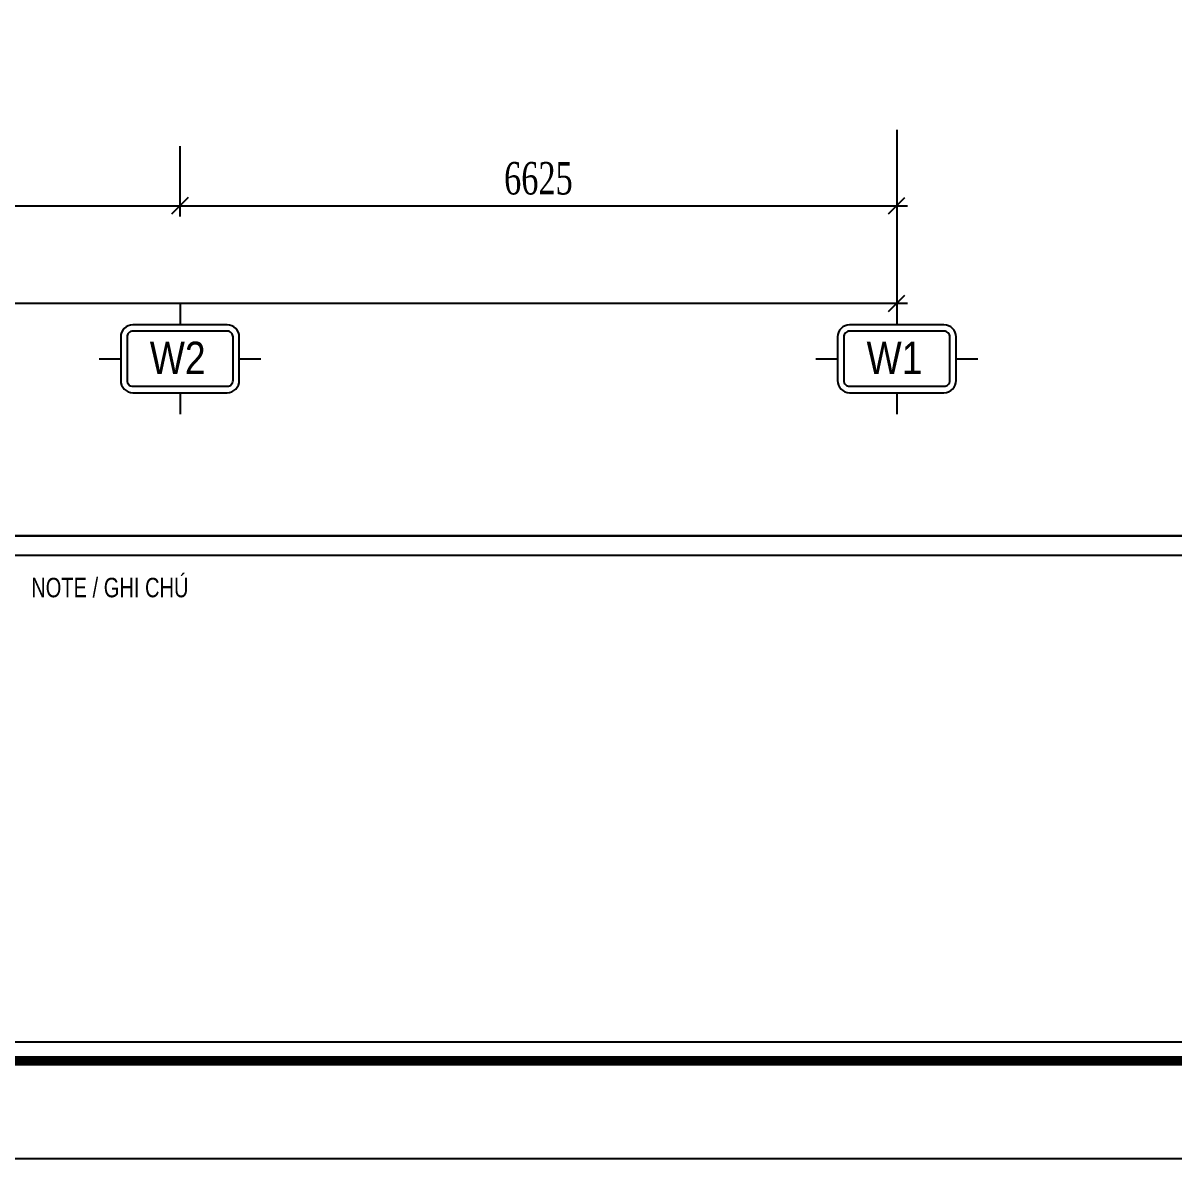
# Model space of a CAD drawing. Header units: inches. Extents: x 315041 to 662841, y -45540 to -35018.
# Drawn here: x 331739.1 to 331845.5, y -36581.1 to -36476.1 of the extents above; entities that cross this region are included whole.
import ezdxf
from ezdxf.enums import TextEntityAlignment as Align

# ---------------------------------------------------------------- set-up
doc = ezdxf.new("R2010")
doc.units = ezdxf.units.IN
doc.header["$MEASUREMENT"] = 0
for name, color, linetype in [('2', 2, 'Continuous'), ('3', 3, 'Continuous'), ('7', 7, 'Continuous'), ('8', 8, 'Continuous'), ('BAO KHUNG', 31, 'Continuous')]:
    doc.layers.add(name, color=color, linetype=linetype)
doc.styles.add('hx2', font='VHARIALN.TTF')
doc.styles.add('ST1', font='times.ttf', dxfattribs={"width": 0.7})
doc.styles.get("Standard").update_dxf_attribs({"font": 'VHARIALN.TTF'})
doc.dimstyles.new('100', dxfattribs={"dimtxt": 3, "dimasz": 1.5, "dimexe": 1, "dimexo": 0, "dimgap": 1, "dimtad": 1, "dimdec": 0, "dimlfac": 100, "dimzin": 0, "dimdsep": 46, "dimtxsty": 'ST1', "dimblk": 'OBLIQUE', "dimcen": 1, "dimdle": 1, "dimclrd": 8, "dimclre": 8, "dimclrt": 3, "dimadec": 0, "dimazin": 0, "dimtfac": 1, "dimtdec": 0, "dimtix": 1, "dimtmove": 1, "dimatfit": 3, "dimfxl": 0, "dimtfill": 1, "dimtolj": 1, "dimtzin": 0, "dimlwd": -1, "dimlwe": -1, "dimarcsym": 1})

# ---------------------------------------------------------------- blocks, each defined once
blk = doc.blocks.new('A$C75D82031')
at = {"layer": '2', "color": 157, "linetype": 'Continuous'}
blk.add_lwpolyline([(0, 420), (594, 420), (594, 0), (0, 0)], close=True, dxfattribs=at)
at = {"layer": '7', "color": 147, "linetype": 'Continuous'}
blk.add_lwpolyline([(12.33, 57.61), (581.67, 57.61), (581.67, 409.19), (12.33, 409.19)], close=True, dxfattribs=at)
at = {"layer": 'BAO KHUNG', "color": 167, "linetype": 'Continuous', "const_width": 0.871}
blk.add_lwpolyline([(10.59, 9.07), (583.41, 9.07), (583.41, 410.93), (10.59, 410.93)], close=True, dxfattribs=at)
at = {"layer": 'BAO KHUNG', "color": 7}
blk.add_lwpolyline([(211.89, 55.81), (474.14, 55.81), (474.14, 10.81), (211.89, 10.81)], close=True, dxfattribs=at)
at = {"layer": 'BAO KHUNG', "color": 7, "linetype": 'Continuous', "width": 0.9}
blk.add_text('NOTE / GHI CHÚ', height=1.8, dxfattribs=at).set_placement((348.44, 51.92))
blk = doc.blocks.new('_Oblique')
at = {"color": 0, "linetype": 'ByBlock', "lineweight": -2}
blk.add_line((-0.5, -0.5), (0.5, 0.5), dxfattribs=at)
blk = doc.blocks.new('*D777')
at = {"color": 8, "linetype": 'Continuous', "transparency": 16777216}
for p, q in [((331687.38, -36487.5), (331687.38, -36494.02)), ((331753.63, -36487.5), (331753.63, -36494.02)), ((331686.38, -36493.02), (331754.63, -36493.02))]:
    blk.add_line(p, q, dxfattribs=at)
at = {"layer": 'Defpoints', "color": 0, "transparency": 16777216}
for p in [(331687.38, -36487.5), (331753.63, -36487.5), (331753.63, -36493.02)]:
    blk.add_point(p, dxfattribs=at)
at = {"color": 8, "transparency": 16777216, "xscale": 1.5, "yscale": 1.5, "zscale": 1.5, "rotation": 180}
blk.add_blockref('_Oblique', (331687.38, -36493.02), dxfattribs=at)
at = {"color": 8, "transparency": 16777216, "xscale": 1.5, "yscale": 1.5, "zscale": 1.5}
blk.add_blockref('_Oblique', (331753.63, -36493.02), dxfattribs=at)
at = {"color": 3, "transparency": 16777216, "insert": (331720.51, -36490.5), "char_height": 3, "attachment_point": 5, "style": 'ST1', "bg_fill": 3, "box_fill_scale": 1.25, "bg_fill_color": 256, "bg_fill_true_color": 13158600, "bg_fill_transparency": 0}
blk.add_mtext('\\A1;6625', dxfattribs=at)
blk = doc.blocks.new('*D778')
at = {"color": 8, "linetype": 'Continuous', "transparency": 16777216}
for p, q in [((331753.63, -36487.5), (331753.63, -36494.02)), ((331819.88, -36487.5), (331819.88, -36494.02)), ((331752.63, -36493.02), (331820.88, -36493.02))]:
    blk.add_line(p, q, dxfattribs=at)
at = {"layer": 'Defpoints', "color": 0, "transparency": 16777216}
for p in [(331753.63, -36487.5), (331819.88, -36487.5), (331819.88, -36493.02)]:
    blk.add_point(p, dxfattribs=at)
at = {"color": 8, "transparency": 16777216, "xscale": 1.5, "yscale": 1.5, "zscale": 1.5, "rotation": 180}
blk.add_blockref('_Oblique', (331753.63, -36493.02), dxfattribs=at)
at = {"color": 8, "transparency": 16777216, "xscale": 1.5, "yscale": 1.5, "zscale": 1.5}
blk.add_blockref('_Oblique', (331819.88, -36493.02), dxfattribs=at)
at = {"color": 3, "transparency": 16777216, "insert": (331786.76, -36490.5), "char_height": 3, "attachment_point": 5, "style": 'ST1', "bg_fill": 3, "box_fill_scale": 1.25, "bg_fill_color": 256, "bg_fill_true_color": 13158600, "bg_fill_transparency": 11360224}
blk.add_mtext('\\A1;6625', dxfattribs=at)
blk = doc.blocks.new('*D779')
at = {"color": 8, "linetype": 'Continuous', "transparency": 16777216}
for p, q in [((331554.88, -36486), (331554.88, -36503.03)), ((331819.88, -36486), (331819.88, -36503.03)), ((331553.88, -36502.03), (331820.88, -36502.03))]:
    blk.add_line(p, q, dxfattribs=at)
at = {"layer": 'Defpoints', "color": 0, "transparency": 16777216}
for p in [(331554.88, -36486), (331819.88, -36486), (331819.88, -36502.03)]:
    blk.add_point(p, dxfattribs=at)
at = {"color": 8, "transparency": 16777216, "xscale": 1.5, "yscale": 1.5, "zscale": 1.5, "rotation": 180}
blk.add_blockref('_Oblique', (331554.88, -36502.03), dxfattribs=at)
at = {"color": 8, "transparency": 16777216, "xscale": 1.5, "yscale": 1.5, "zscale": 1.5}
blk.add_blockref('_Oblique', (331819.88, -36502.03), dxfattribs=at)
at = {"color": 3, "transparency": 16777216, "insert": (331687.38, -36499.51), "char_height": 3, "attachment_point": 5, "style": 'ST1', "bg_fill": 3, "box_fill_scale": 1.25, "bg_fill_color": 256, "bg_fill_true_color": 13158600, "bg_fill_transparency": 11360224}
blk.add_mtext('\\A1;26500', dxfattribs=at)
blk = doc.blocks.new('TENTRUC')
at = {"layer": '7'}
for p, q in [((0, 8.27), (0, 10.26)), ((-7.48, 5.13), (-5.48, 5.13)), ((5.48, 5.13), (7.48, 5.13)), ((0, 0), (0, 2))]:
    blk.add_line(p, q, dxfattribs=at)
blk.add_lwpolyline([(-4.36, 8.27), (4.36, 8.27, -0.414214), (5.48, 7.14), (5.48, 3.12, -0.414214), (4.36, 2), (-4.36, 2, -0.414214), (-5.48, 3.12), (-5.48, 7.14, -0.414214)], format="xyb", close=True, dxfattribs=at)
at = {"layer": '8', "ltscale": 15}
blk.add_lwpolyline([(-4.36, 7.68), (4.36, 7.68, -0.414214), (4.9, 7.14), (4.9, 3.12, -0.414214), (4.36, 2.58), (-4.36, 2.58, -0.414214), (-4.9, 3.12), (-4.9, 7.14, -0.414214)], format="xyb", close=True, dxfattribs=at)
at = {"layer": '3', "style": 'hx2'}
blk.add_attdef('TR', text='', height=2.9, dxfattribs=at).set_placement((-0.16, 3.83), align=Align.CENTER)

msp = doc.modelspace()

# ---------------------------------------------------------------- block references
at = {"color": 1}
msp.add_blockref('A$C75D82031', (331391.4423, -36581.1298), dxfattribs=at)

# ---------------------------------------------------------------- next in the draw order: dimensions: what is measured, and where the dimension line sits
at = {"color": 8}
dim = msp.add_linear_dim(base=(331753.6349, -36493.021), p1=(331687.3849, -36487.4976), p2=(331753.6349, -36487.4976), dimstyle='100', dxfattribs=at)
dim.commit()
dim.dimension.update_dxf_attribs({"geometry": '*D777', "text_midpoint": (331720.5099, -36490.495)})

# ---------------------------------------------------------------- next in the draw order: dimensions: what is measured, and where the dimension line sits
dim = msp.add_linear_dim(base=(331819.8849, -36493.021), p1=(331753.6349, -36487.4976), p2=(331819.8849, -36487.4976), dimstyle='100', dxfattribs=at)
dim.commit()
dim.dimension.update_dxf_attribs({"geometry": '*D778', "text_midpoint": (331786.7599, -36490.495)})

# ---------------------------------------------------------------- next in the draw order: dimensions: what is measured, and where the dimension line sits
dim = msp.add_linear_dim(base=(331819.8849, -36502.031), p1=(331554.8849, -36485.9976), p2=(331819.8849, -36485.9976), dimstyle='100', dxfattribs=at)
dim.commit()
dim.dimension.update_dxf_attribs({"geometry": '*D779', "text_midpoint": (331687.3849, -36499.505)})

# ---------------------------------------------------------------- next in the draw order: linework, layer by layer
msp.add_lwpolyline([(331403.7734, -36347.7298), (331973.1113, -36347.7298), (331973.1113, -36523.5197), (331403.7734, -36523.5197)], close=True, dxfattribs=at)

# ---------------------------------------------------------------- next in the draw order: block references
at = {"layer": '3'}
ref = msp.add_blockref('TENTRUC', (331753.6349, -36502.031), dxfattribs=dict(at, xscale=-1, rotation=180))
ref.add_attrib('TR', 'W2', dxfattribs={"layer": '0', "height": 3, "style": 'hx2'}).set_placement((331753.4185, -36508.5843), align=Align.CENTER)
ref = msp.add_blockref('TENTRUC', (331819.8849, -36502.031), dxfattribs=dict(at, xscale=-1, rotation=180))
ref.add_attrib('TR', 'W1', dxfattribs={"layer": '0', "height": 3, "style": 'hx2'}).set_placement((331819.6685, -36508.5843), align=Align.CENTER)

doc.saveas('drawing.dxf')
